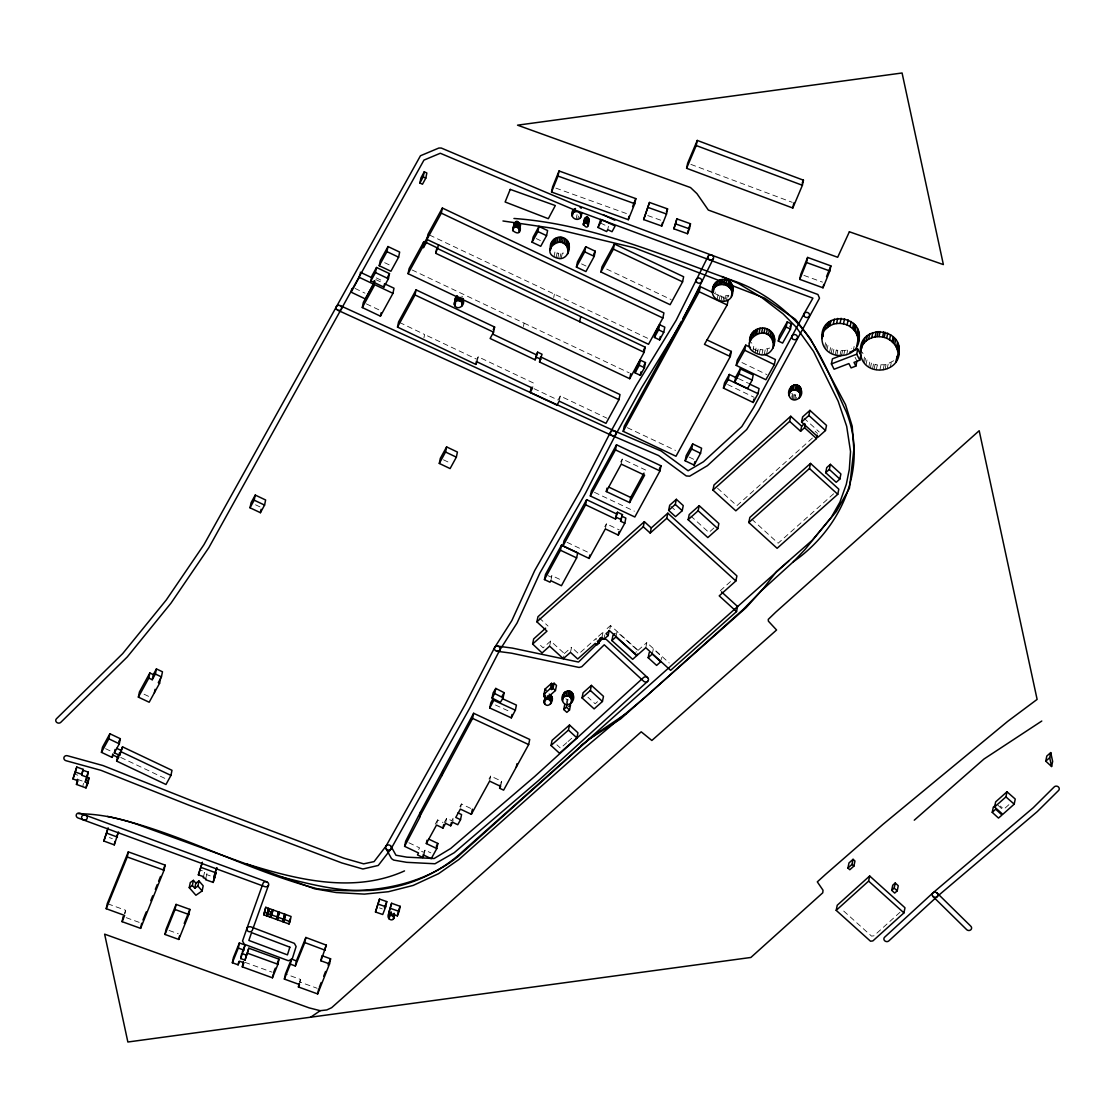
<?xml version="1.0" encoding="UTF-8"?>
<svg xmlns="http://www.w3.org/2000/svg" width="1115" height="1115" viewBox="0 0 1115 1115"><rect width="100%" height="100%" fill="white"/><g stroke="black" fill="none" stroke-linecap="round" stroke-linejoin="round"><path stroke-width="0.75" stroke-dasharray="5 3.75" d="M82.747 786.73L83.458 783.329M124.978 913.729L125.674 910.314L107.263 903.61M203.251 877.714L204.7 871.609L200.728 870.216M205.495 879.651L206.944 873.561L204.296 872.599M423.909 337.915L424.62 334.514L398.557 321.97M299.837 982.859L300.534 979.444L285.426 973.98M477.164 361.929L478.21 356.814L533.555 383.072L532.51 388.187M523.409 326.556L524.106 323.141L409.121 268.562M423.979 855.219L425.038 850.118L430.822 852.877M436.885 823.344L437.582 819.929L442.711 822.368M553.946 256.938L554.991 251.837L553.667 250.75M556.037 258.025L557.082 252.91L554.991 251.837M557.723 258.485L558.768 253.384L563.591 253.091M559.772 258.666L560.817 253.551M561.179 258.527L562.225 253.426M445.568 823.372L446.613 818.257L451.756 820.71L453.68 817.17L452.634 822.285M553.695 297.552L554.392 294.151M576.065 219.502L577.11 214.401M577.751 219.474L578.448 216.073M460.718 807.371L461.415 803.971L470.823 808.459M559.2 401.149L560.246 396.034L607.034 418.236M489.61 781.127L490.656 776.026L501.68 781.28L500.635 786.382M607.703 229.662L608.414 226.261M550.838 580.734L551.883 575.619L560.97 579.912M549.611 646.156L550.657 641.041L564.357 653.543L563.298 658.658M570.49 652.386L571.535 647.285L578.796 653.878L596.316 638.268L595.257 643.369M566.462 702.868L567.159 699.467L565.556 698.715M566.95 704.722L567.995 699.621L569.18 699.621M605.347 528.914L606.393 523.799L619.313 529.96M621.25 464.133L622.295 459.018L645.655 470.056M601.947 637.334L602.992 632.233L604.999 634.045L603.954 639.16M609.835 628.93L610.532 625.515L638.045 650.338L637 655.453M615.954 636.916L616.999 631.801L637.794 650.561L635.759 652.386M645.78 647.717L646.825 642.602L669.181 662.965M717.029 299.907L718.088 294.806L715.328 292.102M718.952 300.883L719.997 295.782L718.088 294.806M720.875 301.44L721.921 296.339L728.764 295.28L727.719 300.395M722.868 301.621L723.914 296.506M652.261 654.073L653.306 648.958L661.766 656.651L661.056 660.066M724.527 301.482L725.572 296.381M726.255 301.05L727.301 295.935M752.778 351.225L753.824 346.11L751.329 342.514M755.05 352.995L756.095 347.88L753.824 346.11M757.127 354.012L758.172 348.911L756.095 347.88M759.148 354.64L760.207 349.525L758.172 348.911M761.88 354.946L762.925 349.831L769.629 348.061M764.179 354.765L765.238 349.664M766.59 354.138L767.636 349.037M791.748 397.302L792.444 393.902L791.706 393.302M792.249 399.491L793.295 394.375L792.444 393.902M793.35 399.881L794.396 394.766L793.295 394.375M794.605 400.062L795.664 394.947L796.821 394.905L795.776 400.006M824.612 347.559L825.671 342.458L824.138 339.601M825.699 349.009L826.745 343.894L825.671 342.458M826.94 350.333L827.985 345.232L826.745 343.894M829.546 352.493L830.605 347.378L827.985 345.232M831.149 353.455L832.194 348.34L830.605 347.378M832.849 354.277L833.895 349.162L832.194 348.34M835.219 355.128L836.278 350.012L833.895 349.162M836.752 355.49L837.797 350.375L844.696 350.584L849.142 349.371M839.888 355.866L840.947 350.765M841.463 355.88L842.508 350.779M843.637 355.699L844.696 350.584M846.647 354.988L847.707 349.887M853.114 351.295L854.16 346.18L851.303 348.298M863.526 361.971L864.571 356.856L862.299 352.228M864.473 363.225L865.519 358.11L864.571 356.856M865.979 364.828L867.024 359.727L865.519 358.11M868.738 367.016L869.798 361.901L867.024 359.727M870.411 367.992L871.456 362.891L869.798 361.901M872.488 368.94L873.533 363.825L871.456 362.891M874.035 369.469L875.094 364.368L873.533 363.825M876.279 370.013L877.324 364.898L886.035 364.675L893.756 360.689M879.846 370.375L880.906 365.26M883.094 370.166L884.139 365.051M884.989 369.776L886.035 364.675M887.122 369.121L888.167 364.02M890.216 367.629L891.275 362.528M206.944 873.561L206.54 874.536L211.153 876.209M124.42 913.436L125.674 910.314M300.534 979.444L299.475 981.869L317.106 988.252M551.883 575.619L551.089 577.096L546.88 575.117M620.637 462.07L622.295 459.018M478.21 356.814L476.858 359.295L424.62 334.514M560.246 396.034L558.044 400.062L534.21 388.759M425.038 850.118L423.798 852.348L418.515 849.825L419.588 847.874L407.198 841.964M604.762 526.754L606.393 523.799M459.882 806.758L461.415 803.971M500.663 783.134L501.68 781.28M435.226 824.208L437.582 819.929M488.997 779.037L490.656 776.026M443.993 822.982L446.613 818.257M550.657 641.041L543.13 647.843L538.406 643.383M900.028 912.251L873.923 935.806L871.568 936.126L842.327 909.812M812.431 438.042L736.876 505.708L715.259 486.14M598.448 636.289L602.992 632.233M713.893 527.994L708.903 532.454L690.436 515.701M720.262 590.741L731.788 580.455M597.542 701.669L595.159 703.788L587.912 697.196M1008.894 804.696L1003.821 809.225L1000.322 806.075M833.644 493.778L778.159 543.2L751.134 518.614M607.076 628.567L610.532 625.515M638.045 650.338L646.825 642.602M566.755 742.66L560.538 748.151L556.901 744.82M567.995 741.559L572.971 737.168M564.357 653.543L571.535 647.285M760.207 349.525L762.925 349.831M794.396 394.766L795.664 394.947M567.159 699.467L567.995 699.621M836.278 350.012L837.797 350.375M875.094 364.368L877.324 364.898M557.082 252.91L558.768 253.384M719.997 295.782L721.921 296.339M379.421 907.889L382.334 908.906M647.717 215.557L661.293 220.394M555.855 188.114L627.731 214.01M169.104 930.454L178.288 933.785M803.901 275.391L822.508 282.137M126.246 917.673L140.114 922.704M244.924 962.315L271.907 972.113M77.506 779.315L83.806 781.615M74.008 773.824L77.757 775.204M109.368 837.574L112.35 838.661M690.868 164.379L792.235 202.331M495.436 704.987L510.823 712.053M714.241 293.245L725.112 298.374M606.699 269.091L671.174 299.587M536.245 238.582L540.399 240.547M738.548 378.598L748.625 383.365M429.54 235.056L647.996 338.444M524.106 323.141L629.195 372.856M627.341 427.686L675.495 450.418M594.448 492.328L634.351 511.172M600.511 223.042L607.717 226.457M581.528 263.893L586.964 266.471M384.647 262.694L391.936 266.151M376.243 277.886L383.449 281.301M375.839 279.614L383.407 283.21M355.016 288.423L364.995 293.161M366.361 303.879L381.483 311.057M255.53 504.788L259.976 506.893M144.058 694.213L148.685 696.401M105.535 748.667L113.131 752.277M120.755 757.447L167.027 779.399M443.422 459.798L449.596 462.725M567.075 542.322L590.156 553.319M689.182 457.122L695.175 459.993M741.935 362.542L766.911 374.626M727.621 384.508L754.242 397.372M753.545 348.925L761.35 352.702M803.887 418.083L819.204 431.965M815.163 431.296L817.546 433.456M670.84 506.308L676.596 511.534M997.967 805.239L1003.04 809.936M539.214 617.891L548.023 626.031M461.777 296.214L462.739 297.175M855.066 357.302L856.32 359.741"/><path stroke-width="1.5" d="M581.668 213.049C581.918 224.505 566.936 218.596 573.319 209.564L573.542 211.711M789.113 395.658C785.824 386.557 799.065 379.839 801.295 389.985C804.194 398.278 791.817 404.452 789.113 395.658L790.842 387.156M790.159 390.543L790.173 388.787M562.518 700.903C559.354 693.628 570.169 686.547 573.124 694.561C576.385 702.018 565.486 709.307 562.518 700.903L563.856 693.405M563.563 695.802L563.563 694.283M544.12 702.715L545.165 696.513L544.12 702.715C547.089 709.377 554.197 702.088 552.023 696.819L549.207 694.157M388.633 918.216L389.637 912.042C384.104 918.802 394.835 924.237 394.417 914.885M462.293 305.12C463.478 299.642 453.526 298.945 454.349 304.632C456.634 311.238 465.401 306.081 463.338 300.005L462.028 301.942M550.949 703.133L552.023 696.819M393.707 918.3C394.306 915.331 389.33 914.188 388.591 917.157M588.107 225.244L586.309 222.61L583.34 224.045C591.772 237.119 589.138 202.163 583.34 224.045M512.677 230.54C516.872 204.881 527.548 242.303 512.677 230.54L514.238 223.251M513.736 225.439L513.778 224.199M456.328 300.925L457.373 295.81L455.464 297.998L454.349 304.632M584.385 218.93L584.678 220.714M773.489 346.096C770.911 315.057 728.555 348.005 761.88 354.946C773.308 355.657 778.758 338.988 771.148 331.587C763.343 323.615 748.639 329.984 749.642 341.427M897.714 357.246C908.739 327.587 856.808 321.218 860.571 353.539C862.899 377.999 902.272 374.236 899.052 348.911M800.138 396.229C801.518 389.776 790.479 387.407 789.113 393.902M712.847 292.59C709.656 277.245 734.186 274.29 732.834 289.97C733.628 309.496 703.872 301.231 714.617 284.269M714.06 285.984L713.335 292.367M731.788 295.071C734.158 284.046 715.328 280.074 713.001 291.085M857.672 343.518C868.975 315.712 819.553 307.893 821.922 338.542C822.661 362.863 861.965 360.591 859.08 335.336M568.051 252.575C567.131 228.24 533.737 253.579 559.772 258.666C568.678 258.722 572.302 245.481 566.559 239.753C560.218 233.579 549.138 239.349 550.336 248.241M749.419 343.308L750.688 336.312M821.922 338.542L823.316 330.625M860.557 352.061L863.121 341.037M862.02 344.061L861.616 348.438M551.395 243.126L550.573 249.788M76.461 784.43L77.966 780.779L72.963 778.939L76.782 767.036L83.095 769.35L81.716 775.26L87.249 777.28L85.27 782.117L87.974 783.12L86.008 787.915L76.461 784.43L77.506 779.315M72.963 778.939L76.782 767.036M82.064 773.559L83.095 769.35M85.27 782.117L85.966 778.716M87.249 777.28L88.294 772.165L82.761 770.144M86.008 787.915L87.068 782.814M87.974 783.12L89.019 778.005L86.315 777.016L88.294 772.165M116.629 761.085L118.497 757.656L113.284 755.19L112.085 757.392L101.437 752.332L102.482 747.231L109.883 733.74L120.35 738.715L119.305 743.816L114.371 752.834L119.64 755.329L122.539 746.855L171.989 770.312L170.943 775.413L165.982 784.5L116.629 761.085L117.674 755.984M101.437 752.332L108.824 738.841L109.883 733.74M112.085 757.392L112.782 753.977M114.371 752.834L115.068 749.433M118.497 757.656L119.542 752.541M119.64 755.329L122.539 746.855M103.848 841.031L108.085 828.166L103.848 841.031L114.274 844.877L118.511 831.999L116.601 836.654M160.644 678.115L159.598 683.23L149.173 702.241L138.371 697.126L139.417 692.011L149.842 672.986L153.299 674.617L152.239 679.732L148.797 678.101L149.842 672.986M114.274 844.877L114.97 841.463M122.106 921.673L124.629 915.429L106.218 908.711L107.263 903.61L128.309 851.874L165.104 865.101L164.058 870.216L140.615 928.363L122.106 921.673L123.152 916.558M152.239 679.732L155.375 674.018L156.421 668.916L162.469 671.788L161.424 676.903L158.302 682.603L159.598 683.23M154.386 692.722L155.083 689.321M106.218 908.711L127.263 856.989L128.309 851.874M140.615 928.363L141.661 923.262M250.025 507.785L251.084 502.67L255.251 495.074L265.621 499.994L264.576 505.095L260.408 512.705L250.025 507.785L254.192 500.175L255.251 495.074M164.992 934.454L166.037 929.352L176.086 904.404L189.885 909.394L188.839 914.495L178.776 939.443L164.992 934.454L175.041 909.505L176.086 904.404M260.408 512.705L261.105 509.304M195.836 883.122L198.958 880.975L203.195 885.826L202.136 890.941L195.919 895.261L189.243 887.652L190.289 882.536L193.397 880.362L195.836 883.122L194.79 888.237L192.351 885.463L193.397 880.362M178.776 939.443L179.473 936.029M198.358 874.857L202.345 862.411L198.358 874.857L203.655 876.724L203.251 877.714L205.885 878.662L205.495 879.651L213.188 882.425L216.087 872.711L215 872.32L213.955 877.421L215.028 877.826M194.79 888.237L197.912 886.077L198.958 880.975M213.188 882.425L214.233 877.324M213.955 877.421L216.868 867.651L215.627 870.759M374.194 280.701L373.497 284.102L365.372 298.945L351.113 292.172L351.81 288.771M351.113 292.172L359.239 277.328L359.936 273.928M384.926 283.921L393.999 288.228L392.954 293.343L380.438 316.172L362.291 307.545L363.337 302.43L375.016 281.133M370.877 280.952L371.922 275.837L376.522 267.475L389.483 273.621L388.424 278.736L383.839 287.099L370.877 280.952L375.476 272.576L376.522 267.475M242.29 966.858L243.934 962.803L239.586 961.228L238.122 964.837L232.352 962.747L233.397 957.632L239.363 942.942L245.133 945.046L240.673 958.552L245.007 960.127L248.812 948.21L278.973 959.165L277.928 964.28L272.45 977.799L242.29 966.858L243.335 961.743M232.352 962.747L238.303 948.057L239.363 942.942M379.225 265.718L380.271 260.617L387.992 246.54L399.658 252.088L398.613 257.189L390.891 271.266L379.225 265.718L386.947 251.642L387.992 246.54M238.122 964.837L238.833 961.423M240.673 958.552L241.732 953.45M245.007 960.127L248.812 948.21M383.839 287.099L384.55 283.698M380.438 316.172L381.135 312.757M263.753 914.802L265.774 907.303L268.492 908.293L267.433 913.394L266.471 915.791L263.753 914.802L265.774 907.303M266.471 915.791L268.492 908.293M267.363 916.112L269.384 908.613L272.102 909.603L271.056 914.704L270.081 917.115L267.363 916.112L269.384 908.613M419.881 182.999L420.94 177.898L424.257 171.78L426.85 173.006L425.805 178.121L422.474 184.226L419.881 182.999L423.212 176.895L424.257 171.78M270.081 917.115L271.126 912L268.408 911.011M270.987 917.436L273.008 909.924L278.429 911.889L277.37 917.004L276.409 919.401L270.987 917.436L273.008 909.924M408.076 273.677L409.121 268.562L423.602 242.15L424.494 242.443L427.435 237.523L426.39 242.624L423.449 247.558L422.557 247.251L408.076 273.677L629.724 378.71L644.136 352.298L645.181 347.183L436.787 248.199L435.728 253.3L644.136 352.298M530.183 392.452L532.51 388.187L477.164 361.929L475.798 364.396L397.511 327.085L398.557 321.97L416.076 289.858L494.614 327.043L493.569 332.159L490.112 338.472L535.13 359.838L537.597 352.159L542.029 354.249L539.535 361.985L618.95 399.658L605.989 423.352L559.2 401.149L556.998 405.163L530.183 392.452L531.228 387.351M276.409 919.401L278.429 911.889M277.314 919.736L279.335 912.223L284.743 914.188L283.698 919.29L282.722 921.701L277.314 919.736L279.335 912.223M282.722 921.701L283.419 918.3M283.628 922.021L285.649 914.509L291.071 916.488L290.025 921.603L289.05 923.987L283.628 922.021L285.649 914.509M272.45 977.799L273.147 974.385M422.557 247.251L423.602 242.15M423.449 247.558L424.494 242.443M397.511 327.085L415.017 294.959L416.076 289.858M426.933 239.418L427.979 234.317L442.362 208.031L663.913 312.911L662.868 318.012L648.512 344.298L426.933 239.418L441.317 213.146L442.362 208.031M289.05 923.987L290.095 918.885M323.406 956.21L330.584 958.802L329.538 963.918L317.663 993.939L298.416 986.97L299.489 984.559L284.367 979.082L285.426 973.98L291.447 959.053L296.395 960.893L295.35 965.994L290.402 964.154L291.447 959.053M435.728 253.3L438.599 244.784M295.35 965.994L304.799 942.579L305.844 937.464L326.374 945.172L320.911 960.796L329.538 963.918M298.416 986.97L299.127 983.569M454.404 303.113L455.464 297.998M454.99 301.97L456.035 296.869M455.533 301.426L456.593 296.311M454.892 305.956L455.589 302.555M320.911 960.796L321.956 955.694M457.93 300.52L458.627 297.12M459.338 300.702L460.035 297.287M317.663 993.939L318.709 988.824M460.732 301.329L461.429 297.928M461.694 302.276L462.39 298.876M461.638 306.416L463.366 298.597M439.296 463.436L440.341 458.321L446.613 446.92L457.415 452.049L456.356 457.164L450.098 468.579L439.296 463.436L445.554 452.021L446.613 446.92M475.798 364.396L476.509 360.995M512.733 229.314L514.113 227.544L515.158 222.429M514.113 227.544L515.074 227.153L516.134 222.038M375.476 912L379.518 899.08L386.766 901.603L385.72 906.718L382.724 914.509L375.476 912L379.518 899.08M515.074 227.153L515.911 227.056L516.956 221.941M519.479 230.763L518.963 228.603L516.747 227.153L517.792 222.052M517.959 227.641L519.005 222.54M518.963 228.603L520.008 223.488M518.977 231.934L520.482 224.561M388.8 912.823L391.602 903.275L400.146 906.314L399.1 911.429L397.344 915.875L388.8 912.823L391.602 903.275M389.065 919.039L390.403 912.307M428.871 839.177L437.847 843.456L436.801 848.557L431.226 858.675L423.979 855.219L422.752 857.449L417.47 854.94L418.543 852.975L404.606 846.341L405.651 841.226L420.564 811.845L473.638 713.279L529.709 739.454L528.663 744.569L503.618 790.145L499.618 788.249L500.314 784.835M390.71 915.373L391.407 911.972M393.414 916.655L394.125 913.255M532.078 242.206L533.137 237.105L538.963 226.443L547.604 230.54L546.559 235.655L540.733 246.304L532.078 242.206L537.904 231.558L538.963 226.443M393.358 919.067L394.431 914.063M397.344 915.875L398.041 912.46M404.606 846.341L419.784 817.407L420.564 811.845M420.146 815.692L420.843 812.291M551.549 192.045L552.594 186.93L559.047 170.971L635.829 198.623L634.769 203.724L628.316 219.697L551.549 192.045L558.002 176.072L559.047 170.971M422.752 857.449L423.449 854.048M436.801 848.557L426.334 843.567L427.031 840.166M419.519 816.961L441.875 775.65L442.92 770.535M550.113 249.774L551.939 241.676M551.674 245.565L552.719 240.464M552.789 244.408L553.834 239.293M553.876 243.614L554.922 238.512M555.242 242.945L556.287 237.843M557.026 242.443L558.071 237.342M559.061 242.29L560.106 237.188M535.13 359.838L537.597 352.159M560.636 242.471L561.681 237.356M562.322 242.917L563.368 237.816M426.334 843.567L436.536 825.044L442.948 828.097L443.645 824.682M539.535 361.985L540.58 356.884L619.996 394.557L618.95 399.658M564.023 243.753L565.068 238.638M565.514 244.868L566.559 239.753M572.274 216.087L573.626 209.829M566.629 246.108L567.688 241.007M572.274 214.679L574.671 208.867M567.549 247.642L568.594 242.526M573.974 212.268L575.479 208.477M568.093 249.314L569.152 244.199M567.451 254.178L569.305 245.76M441.875 775.65L472.593 718.395L473.638 713.279M442.948 828.097L445.568 823.372L450.697 825.811L451.408 822.41M580.413 217.801L581.459 212.686M450.697 825.811L452.634 822.285L457.763 824.724L460.523 819.692L461.568 814.577L458.014 812.877M583.284 225.007L584.748 218.261M584.344 222.833L585.389 217.718M585.291 222.54L586.337 217.425M576.399 267.07L577.458 261.969L585.765 246.736L595.271 251.237L594.225 256.339L585.919 271.572L576.399 267.07L584.72 251.851L585.765 246.736M586.309 222.61L587.354 217.509M587.201 223.042L588.246 217.927M587.814 223.697L588.873 218.596M587.786 225.997L589.18 219.348M502.558 698.729L516.412 705.098L515.367 710.199L511.311 717.865L489.764 707.969L490.809 702.854L493.234 698.255M492.05 698.032L493.109 692.931L495.785 688.415L504.147 692.694L503.088 697.809L500.412 702.311L492.05 698.032L494.739 693.53L495.785 688.415M460.523 819.692L455.77 817.42L460.37 809.086L471.338 814.312L472.384 809.211M598.016 227.474L602.17 219.864L615.146 225.997L612.024 231.711L607.703 229.662L606.672 231.572L598.016 227.474L600.734 219.321M579.661 321.803L580.706 316.688M600.929 271.976L601.975 266.861L614.449 244.018L683.634 276.743L682.589 281.858L670.129 304.702L600.929 271.976L613.403 249.119L614.449 244.018M511.311 717.865L512.008 714.464M544.441 579.563L545.486 574.462L561.5 545.137L577.682 552.803L576.636 557.904L561.43 585.737L550.838 580.734L550.029 582.211L544.441 579.563L560.455 550.239L561.5 545.137M600.218 637.878L599.159 642.979L597.124 644.902L595.257 643.369L577.737 658.979L570.49 652.386L563.298 658.658L549.611 646.156L542.085 652.958L532.636 644.038L546.977 631.146L536.9 621.836L537.96 616.72L644.345 521.681L651.244 527.952L650.198 533.068L643.299 526.796L644.345 521.681M532.636 644.038L533.681 638.923L545.625 628.177M628.316 219.697L629.013 216.296M516.287 767.148L516.984 763.733M616.567 513.931L617.487 512.245L622.477 514.628L621.654 516.12L625.85 518.113L624.804 523.214L618.268 535.075L605.347 528.914L589.11 558.434L562.95 545.974L563.995 540.859L586.643 499.673L616.567 513.931L615.522 519.033L585.598 504.788L586.643 499.673M552.733 684.415L554.071 683.23L556.496 685.418L555.437 690.519L546.28 698.701L543.855 696.499L545.193 695.314L543.981 694.227L545.026 689.112L551.535 683.314L552.733 684.415L551.688 689.516L550.476 688.429L551.535 683.314M543.855 696.499L544.552 693.098M544.12 701.614L545.374 697.07M643.648 219.585L649.474 202.456L667.564 208.895L666.519 214.01L661.753 226.038L643.648 219.585L649.474 202.456M544.594 703.858L545.165 697.6M544.678 700.471L546.712 699.244L547.409 695.844M546.712 699.244L548.162 699.272L548.859 695.858M590.337 495.98L591.382 490.879L616.511 444.787L661.014 465.819L659.968 470.92L634.839 516.998L590.337 495.98L615.452 449.889L616.511 444.787M550.977 701.934L549.291 699.69L550.336 694.589M550.364 700.61L551.423 695.495M551.688 689.516L553.026 688.331L554.071 683.23M550.42 704.22L551.117 700.819M589.11 558.434L589.807 555.019M551.019 745.489L552.064 740.374L569.486 725.015L577.946 732.778L576.901 737.893L559.493 753.252L551.019 745.489L568.441 730.116L569.486 725.015M562.518 699.398L564.246 692.763M563.187 697.879L564.873 692.067M606.295 491.548L621.25 464.133L644.609 475.171L629.654 502.586L606.295 491.548L606.992 488.133M563.814 697.182L565.584 691.551M629.724 378.71L630.769 373.595M661.753 226.038L662.449 222.638M564.538 696.666L566.225 696.039L567.284 690.938M568.775 706.464L570.559 704.889L569.514 710.004L566.838 712.36L563.744 709.516L564.789 704.415M566.225 696.039L567.925 696.053L568.971 690.938M563.744 709.516L566.42 707.161L567.117 703.76M635.09 372.856L636.135 367.755L640.289 360.145L645.474 362.584L644.428 367.699L640.275 375.323L635.09 372.856L639.243 365.246L640.289 360.145M572.093 701.349L571.298 698.032L568.831 696.262L569.876 691.161M707.035 339.95L731.356 351.434L730.311 356.535L675.997 456.258L623.187 431.324L624.247 426.223L681.265 321.538M569.751 696.68L570.81 691.579M570.573 697.237L571.619 692.136M571.298 698.032L572.357 692.931M570.796 703.579L572.803 693.669M571.424 702.882L573.124 694.561M640.275 375.323L640.972 371.908M673.906 228.826L676.889 218.874L690.478 223.767L689.432 228.868L687.481 233.718L673.906 228.826L676.889 218.874M686.603 168.295L687.648 163.18L697.265 140.434L803.441 180.184L802.396 185.285L792.793 208.031L686.603 168.295L696.22 145.549L697.265 140.434M615.522 519.033L617.487 512.245M654.421 337.441L655.467 332.34L659.62 324.716L664.805 327.183L663.76 332.284L659.606 339.908L654.421 337.441L658.575 329.831L659.62 324.716M582.03 697.906L583.075 692.791L591.41 685.377L603.494 696.359L602.435 701.474L594.114 708.889L582.03 697.906L590.365 690.478L591.41 685.377M624.804 523.214L620.609 521.235L621.306 517.82M618.268 535.075L618.964 531.66M620.609 521.235L622.477 514.628M659.606 339.908L660.303 336.507M629.654 502.586L630.7 497.471L643.996 473.108M687.481 233.718L688.178 230.317M599.159 642.979L597.403 641.404L601.947 637.334L603.954 639.16L608.149 635.592L609.194 630.477M611.884 640.567L615.954 636.916L636.749 655.676L632.679 659.327L611.884 640.567L612.929 635.452L614.964 633.627M623.187 431.324L699.216 291.754L700.262 286.639L712.694 292.506M650.198 533.068L666.77 518.266L667.815 513.165L736.904 575.884L735.858 580.985L719.217 595.856L736.527 611.591L670.617 670.338L645.78 647.717L637 655.453L609.487 630.63L606.03 633.682L608.149 635.592M668.638 510.377L669.697 505.262L676.345 499.311L683.258 505.597L682.213 510.698L675.551 516.649L668.638 510.377L675.3 504.426L676.345 499.311M714.325 288.088L715.37 282.987M715.328 286.931L716.388 281.816M716.694 285.872L717.739 280.771M718.562 284.98L719.621 279.865M720.137 284.548L721.182 279.433M685.14 460.788L686.185 455.687L692.694 443.923L701.586 448.202L700.541 453.303L694.129 465.094L685.14 460.788L691.648 449.024L692.694 443.923M721.795 284.395L722.841 279.28M723.774 284.548L724.834 279.433M648.177 657.697L652.261 654.073L660.707 661.766L656.624 665.404L648.177 657.697L649.223 652.596M725.712 285.064L726.757 279.949M727.649 286.025L728.694 280.924M729.085 287.113L730.13 282.011M694.129 465.094L694.826 461.694M730.269 288.437L731.315 283.322M730.311 356.535L704.471 344.34L727.175 304.939L728.22 299.837M731.161 289.9L732.207 284.785M731.761 291.628L732.82 286.513M731.315 296.506L733.015 288.325M688.15 519.688L689.209 514.586L699.189 505.666L718.882 523.534L717.837 528.649L707.844 537.569L688.15 519.688L698.143 510.768L699.189 505.666M749.67 384.104L759.078 388.564L758.033 393.665L753.183 402.487L723.44 388.104L724.499 383.003L729.294 374.445L737.126 378.166M723.44 388.104L728.234 379.56L729.294 374.445M764.472 354.222L775.385 359.518L774.34 364.633L765.866 379.741L736.207 365.386L737.252 360.284L745.754 345.134L750.423 347.406M734.604 382.334L735.663 377.232L740.235 368.856L753.21 375.002L752.165 380.104L747.58 388.48L734.604 382.334L739.189 373.957L740.235 368.856M817.197 435.157L816.501 438.571L735.83 510.823L712.945 490.098L713.99 484.997L790.73 416.257L801.657 426.167L800.598 431.268L789.671 421.372L790.73 416.257M736.207 365.386L744.695 350.249L745.754 345.134M750.395 339.281L751.44 334.179M751.51 337.483L752.555 332.382M753.141 335.824L754.2 330.723M754.966 334.598L756.012 329.483M756.639 333.859L757.684 328.758M759.05 333.26L760.096 328.158M761.573 333.134L762.618 328.019M763.873 333.455L764.932 328.34M766.284 334.207L767.329 329.092M792.793 208.031L793.838 202.93M753.183 402.487L753.893 399.072M768.319 335.294L769.378 330.179M770.103 336.702L771.148 331.587M771.455 338.221L772.514 333.12M772.597 340.089L773.643 334.988M773.364 342.305L774.409 337.204M772.946 348.103L774.66 338.89M778.298 341.037L779.343 335.922L787.204 321.901L791.511 323.991L790.465 329.106L782.605 343.099L778.298 341.037L786.159 327.016L787.204 321.901M748.806 522.545L749.851 517.444L810.507 463.408L838.815 489.178L837.769 494.293L777.113 548.301L748.806 522.545L809.462 468.523L810.507 463.408M799.748 279.363L800.807 274.262L807.622 257.44L830.87 265.886L829.825 270.987L823.009 287.809L799.748 279.363L806.563 262.541L807.622 257.44M736.527 611.591L737.573 606.49L721.503 591.87M790.41 391.504L791.469 386.389M791.288 390.835L792.333 385.72M792.458 390.264L793.518 385.149M793.211 390.055L794.256 384.954M795.148 389.999L796.194 384.898M796.11 390.194L797.155 385.093M797.448 390.752L798.507 385.651M798.256 391.295L799.302 386.18M799.19 392.257L800.236 387.156M799.734 393.107L800.779 387.992M799.274 398.055L801.169 389.093M800.18 395.449L801.295 389.985M823.009 287.809L823.706 284.409M801.56 422.041L802.605 416.926L809.922 410.376L826.522 425.414L825.476 430.515L818.159 437.08L801.56 422.041L808.877 415.491L809.922 410.376M822.271 335.74L824.431 327.434M800.598 431.268L804.542 427.728L805.239 424.327M823.386 332.535L826.104 324.772M825.058 329.887L827.037 327.768L828.097 322.667M827.037 327.768L828.194 326.834L829.239 321.733M828.194 326.834L829.936 325.719L830.996 320.604M829.936 325.719L833.281 324.256L834.327 319.155M833.281 324.256L836.598 323.531L837.658 318.416M856.947 360.967L855.888 366.068L851.107 367.908L848.877 363.574L834.104 369.246L831.386 363.922L832.431 358.821L841.923 355.169M836.598 323.531L840.055 323.378L841.1 318.277M858.02 340.451C858.076 332.284 851.233 325.427 843.498 323.838L844.543 318.723M847.093 324.981L848.139 319.866M850.132 326.611L851.177 321.51M852.557 328.493L853.616 323.392M853.853 329.803L854.898 324.688M825.685 472.704L826.731 467.603L830.382 464.342L840.905 473.959L839.846 479.06L836.194 482.307L825.685 472.704L829.337 469.457L830.382 464.342M854.968 331.211L856.013 326.096M856.487 333.733L857.533 328.632M857.156 335.364L858.202 330.249M857.644 337.037L858.689 331.922M857.923 338.723L858.968 333.608M856.668 346.444L857.714 341.343M855.888 366.068L854.006 362.403L859.79 360.173L856.71 354.18L857.756 349.079L849.839 352.117M860.571 353.539L861.268 350.138M859.79 360.173L860.836 355.072L857.756 349.079M862.076 346.138L863.804 343.378L864.85 338.263M863.804 343.378L866.327 340.772L867.372 335.671M866.327 340.772L868.613 339.197L869.658 334.096M868.613 339.197L871.735 337.747L872.794 332.646M871.735 337.747L875.15 336.869L876.195 331.754M875.15 336.869L877.073 336.66L878.132 331.545M877.073 336.66L879.038 336.619L880.083 331.517M879.038 336.619L882.62 337.023L883.665 331.922M898.007 354.026C897.896 346.138 891.61 339.434 884.209 337.427L885.268 332.312M886.676 338.291L887.721 333.176M889.547 339.796L890.606 334.681M892.112 341.72L893.171 336.619M893.254 342.835L894.3 337.72M894.676 344.493L895.721 339.392M896.418 347.392L897.477 342.277M897.129 349.065L898.174 343.964M897.617 350.793L898.676 345.692M895.791 362.138L896.488 358.737M896.739 360.312L897.784 355.211L896.836 357.037M836.194 910.356L837.24 905.241L869.658 875.986L904.99 907.777L903.944 912.878L872.878 940.907L870.522 941.227L836.194 910.356L868.613 881.101L869.658 875.986M847.93 868.041L848.975 862.94L853.059 859.317L854.968 860.975L853.909 866.09L849.797 869.742L847.93 868.041L851.999 864.418L853.059 859.317M891.693 890.341L892.739 885.226L895.234 882.996L898.258 885.742L897.213 890.843L894.704 893.073L891.693 890.341L894.188 888.111L895.234 882.996M992.225 812.361L995.653 809.183L1001.995 815.037L998.496 818.076L992.225 812.361L993.27 807.26L995.556 805.128M994.608 806.981L995.653 801.88L1006.97 791.789L1015.249 799.051L1014.204 804.152L1002.775 814.34L994.608 806.981L1005.925 796.89L1006.97 791.789M1045.745 761.155L1046.804 756.054L1050.734 752.583L1052.644 761.42L1051.598 766.521L1045.745 761.155L1049.689 757.698L1050.734 752.583M773.991 342.988L774.535 340.995M732.374 291.391L732.834 289.97M801.183 391.114L800.319 392.94M268.534 885.143L252.436 930.077A2.885 2.578 11.6 0 1 248.812 931.61A2.885 2.578 11.6 0 1 246.945 928.279L263.042 883.345A2.885 2.578 11.6 0 1 266.694 881.826A2.885 2.578 11.6 0 1 268.506 885.212A2.885 2.578 11.6 0 1 264.799 886.634L78.12 817.992A2.885 2.578 11.6 0 1 76.377 814.605A2.885 2.578 11.6 0 1 80.057 813.197L266.778 881.854M569.096 247.46L567.73 250.276M384.382 907.847L386.766 901.603M398.389 910.76L400.146 906.314M319.336 987.249L321.204 982.51M323.712 976.183L325.58 971.444M328.089 965.13L330.584 958.802M666.38 211.906L667.564 208.895M214.847 875.777L216.087 872.711M688.526 228.617L690.478 223.767M142.957 920.028L146.218 911.945M150.776 900.641L152.727 895.791M155.333 889.338L157.299 884.488M158.595 881.254L160.546 876.418M163.152 869.951L165.104 865.101M184.226 923.415L189.885 909.394M283.767 916.586L284.743 914.188M273.496 972.684L275.321 968.182M277.147 963.681L278.973 959.165M284.367 979.082L290.402 964.154M296.395 960.893L305.844 937.464M632.595 206.61L635.829 198.623M242.29 952.043L245.133 945.046M826.536 276.59L830.87 265.886M87.723 781.211L89.019 778.005M325.12 948.182L326.374 945.172M802.173 183.208L803.441 180.184M589.152 220.143L588.121 221.523M520.538 225.662L519.033 227.711M572.469 697.767L573.138 696.234M551.479 699.105L551.995 698.032M708.123 256.283L676.15 320.298L636.289 385.428L610.616 431.993L580.204 490.962L534.726 570.518L511.813 620.651L494.767 647.313M713.363 258.638L681.279 322.862L641.446 387.936L615.801 434.46A2.885 2.578 11.6 0 1 610.853 434.627A2.885 2.578 11.6 0 1 612.957 430.627A2.885 2.578 11.6 0 1 615.828 434.418M615.828 434.404L585.417 493.36L539.925 572.957L517.081 622.964L499.785 650.059A2.885 2.578 11.6 0 1 494.809 649.906A2.885 2.578 11.6 0 1 497.248 646.087A2.885 2.578 11.6 0 1 499.785 650.059M494.656 647.508L464.718 705.391L385.943 846.257M499.896 649.864L469.931 707.788L391.1 848.752M489.764 707.969L493.806 700.304L515.367 710.199M804.068 313.705L753.615 407.644L741.823 426.557L703.467 461.749L688.108 470.767L661.125 450.976L614.351 430.892M593.612 254.276L595.271 251.237M643.578 350.124L645.181 347.183M682.91 318.5L700.262 286.639M659.397 468.788L661.014 465.819M729.712 354.445L731.356 351.434M138.371 697.126L148.797 678.101M118.706 741.712L120.35 738.715M387.184 277.802L389.483 273.621M493.234 329.58L494.614 327.043M643.815 365.636L645.474 362.584M153.299 674.617L156.421 668.916M362.291 307.545L374.793 284.729L392.954 293.343M562.95 545.974L585.598 504.788M499.618 788.249L500.635 786.382L489.61 781.127L471.338 814.312M436.258 846.341L437.847 843.456M789.936 326.793L791.511 323.991M804.082 313.663L812.905 298.165L572.148 209.007L440.286 153.257L423.951 160.114L208.853 547.618L170.999 603.131L127.277 656.93L60.781 722.339A2.885 2.578 11.6 0 1 56.726 722.409A2.885 2.578 11.6 0 1 56.461 718.743L122.664 653.627L166.233 600.023L203.85 544.845L420.466 155.752L438.864 148.03L441.289 148.044L574.197 204.254L817.922 294.499L819.497 298.165L758.785 410.125L746.688 429.526L707.454 465.652L689.669 476.175L686.255 475.952L658.505 455.505L612.065 435.561L337.636 310.165M502.126 696.081L504.147 692.694M386.138 845.964L374.082 861.602L363.643 863.846L343.713 858.118L191.306 800.542L102.956 765.545L67.471 755.747A2.885 2.578 11.6 0 0 63.959 757.461A2.885 2.578 11.6 0 0 66.008 760.709L100.991 770.34L189.271 805.309L341.817 862.94L362.891 869.003L378.278 865.449L390.919 849.045M78.691 813.727C98.413 813.894 118.065 817.852 136.713 824.18L314.653 888.808L336.228 892.544L364.396 894.105L388.396 891.721L413.191 885.422L438.543 873.686L458.934 859.456L580.413 751.566L645.766 696.68L743.245 609.389L761.266 590.894L793.35 561.765L804.918 549.625L831.344 517.193L839.888 502.196L846.285 484.384L849.323 469.387L850.536 451.547L846.675 426.306L838.159 401.177L813.574 351.434L795.999 326.946L783.204 313.998L761.559 297.398L738.06 283.28L721.837 276.534M937.116 896.599L888.766 940.962A2.885 2.578 11.6 0 1 884.697 940.753A2.885 2.578 11.6 0 1 884.752 937.088L932.921 892.892L1033.159 807.804L1054.205 786.925A2.885 2.578 11.6 0 1 1058.274 786.842A2.885 2.578 11.6 0 1 1058.553 790.507L1037.284 811.595L937.046 896.669M801.657 426.167L804.612 423.505M497.569 646.115L512.384 648.094L578.532 662.059L601.947 639.23L606.114 639.271L647.634 677.655A2.885 2.578 11.6 0 1 647.69 681.307L538.796 780.305L454.195 852.738L434.975 863.763L406.627 862.327L393.623 860.069L391.49 858.592L385.957 848.571M793.35 561.765C840.933 528.649 868.85 467.854 846.215 411.714C832.306 382.124 820.974 350.04 799.288 325.022C782.409 306.541 761.657 291.6 738.283 282.513C665.07 256.492 592.469 224.073 513.945 218.47M712.945 490.098L789.671 421.372M788.807 560.97L462.6 851.498C441.861 870.731 415.449 883.707 387.532 888.307C351.504 895.22 315.392 885.519 280.632 876.794M536.9 621.836L643.299 526.796M651.244 527.952L667.815 513.165M543.981 694.227L550.476 688.429M914.258 820.194L983.96 759.036L1041.786 721.029M581.25 745.447L598.337 732.36L626.142 713.572M189.243 887.652L192.351 885.463M571.061 699.021L571.842 698.478M310.695 1017.201L320.2 1010.692L326.82 1009.939L331.643 1007.695L641.209 731.816L651.857 740.471L776.57 630.003L768.388 621.167L768.249 619.396L775.803 612.107L979.193 430.711L1037.117 699.398L1007.821 721.266L882.815 824.487L825.699 874.258L817.309 881.867L823.023 890.23L822.759 892.794L750.869 957.464L127.863 1042.009L104.629 934.147L309.148 1007.876L320.2 1010.692M831.386 363.922L856.71 354.18M404.522 870.913C353.957 893.77 297.231 879.777 246.903 864M574.783 211.892C577.668 210.721 581.598 213.16 580.971 216.449M515.911 227.056L516.747 227.153M840.055 323.378L843.498 323.838M496.983 651.258L511.423 653.167L579.075 667.453L581.765 666.728L604.246 644.804L643.606 681.181A2.885 2.578 11.6 0 0 647.69 681.307M502.963 220.979L552.859 228.282L634.24 247.767L764.639 298.123L795.497 319.392L810.48 338.89L845.532 404.634L852.208 426.237L853.867 449.512L849.421 488.3L836.264 511.618L812.138 540.357L776.444 571.633L763.65 588.135L746.047 607.731L620.553 718.98L589.194 739.106L457.875 856.696C419.059 887.819 365.734 894.578 317.552 888.794C245.746 870.341 180.337 831.888 107.5 816.403M567.925 696.053L568.831 696.262M882.62 337.023L884.209 337.427M378.459 904.195L385.72 906.718M648.414 207.571L666.519 214.01M390.543 908.39L399.1 911.429M675.843 223.99L689.432 228.868M127.263 856.989L164.058 870.216M558.002 176.072L634.769 203.724M201.299 867.526L215.808 872.766M175.041 909.505L188.839 914.495M806.563 262.541L829.825 270.987M271.962 915.039L277.37 917.004M278.276 917.324L283.698 919.29M268.339 913.715L271.056 914.704M247.767 953.325L277.928 964.28M75.722 772.151L82.05 774.451M264.729 912.418L267.433 913.394M284.604 919.624L290.025 921.603M238.303 948.057L244.087 950.161M243.168 953.966L246.053 955.025M107.04 833.267L117.465 837.114M696.22 145.549L802.396 185.285M304.799 942.579L325.329 950.287M548.162 699.272L549.291 699.69M340.047 305.552L614.421 430.92M472.593 718.395L528.663 744.569M639.243 365.246L644.428 367.699M603.229 214.749L614.755 220.199M613.403 249.119L682.589 281.858M699.216 291.754L727.175 304.939M584.72 251.851L594.225 256.339M441.317 213.146L662.868 318.012M658.575 329.831L663.76 332.284M739.189 373.957L752.165 380.104M728.234 379.56L758.033 393.665M415.017 294.959L493.569 332.159M615.452 449.889L659.968 470.92M608.902 487.171L630.7 497.471M560.455 550.239L576.636 557.904M537.904 231.558L546.559 235.655M423.212 176.895L425.805 178.121M386.947 251.642L398.613 257.189M375.476 272.576L388.424 278.736M492.719 334.11L536.19 354.737M360.284 272.227L371.699 277.635M536.552 357.26L540.984 359.364M359.239 277.328L373.497 284.102M445.554 452.021L456.356 457.164M254.192 500.175L264.576 505.095M155.375 674.018L161.424 676.903M108.824 738.841L119.305 743.816M116.727 748.346L120.685 750.228M121.493 751.956L170.943 775.413M616.442 517.36L621.431 519.729M691.648 449.024L700.541 453.303M786.159 327.016L790.465 329.106M744.695 350.249L774.34 364.633M426.39 242.624L437.902 248.199M494.739 693.53L503.088 697.809M851.999 864.418L853.909 866.09M1005.925 796.89L1014.204 804.152M579.967 207.139L581.263 208.282M868.613 881.101L903.944 912.878M545.026 689.112L546.239 690.199M808.877 415.491L825.476 430.515M804.542 427.728L816.501 438.571M698.143 510.768L717.837 528.649M666.77 518.266L735.858 580.985M894.188 888.111L897.213 890.843M553.026 688.331L555.437 690.519M809.462 468.523L837.769 494.293M675.3 504.426L682.213 510.698M590.365 690.478L602.435 701.474M829.337 469.457L839.846 479.06M566.42 707.161L569.514 710.004M568.441 730.116L576.901 737.893M937.116 893.059L970.747 926.147A2.885 2.578 11.6 0 1 970.775 929.812A2.885 2.578 11.6 0 1 966.691 929.673L932.907 896.432M197.912 886.077L202.136 890.941M391.086 846.424L395.95 855.233L406.891 857.156L434.097 858.536L450.641 848.515L534.629 776.556L643.536 677.544A2.885 2.578 11.6 0 1 647.62 677.641M1049.689 757.698L1051.598 766.521M750.465 338.207L750.646 340.298M822.982 333.427L823.232 336.549M246.986 928.154L242.54 941.004L244.297 944.266L288.395 960.74L292.158 959.165L296.116 946.524L294.36 943.346L250.527 926.732L248.338 926.83L246.986 928.154M289.858 947.179L287.447 954.872L248.854 940.433L251.544 932.642L289.858 947.179M510.238 189.397L505.123 201.982L548.329 218.707L555.312 205.564L510.238 189.397M849.379 231.781L837.672 257.286L708.318 210.052L696.945 193.634L690.533 187.571L517.541 125.173L902.077 72.991L943.374 264.589L849.379 231.781M386.612 849.365A2.885 2.578 11.6 0 0 391.351 848.125A2.885 2.578 11.6 0 0 387.602 845.003A2.885 2.578 11.6 0 0 386.612 849.365M932.795 896.307A2.885 2.578 11.6 0 0 937.715 895.763A2.885 2.578 11.6 0 0 934.551 892.167A2.885 2.578 11.6 0 0 932.795 896.307M792.235 338.5A2.885 2.578 11.6 0 0 797.211 338.347A2.885 2.578 11.6 0 0 794.382 334.528A2.885 2.578 11.6 0 0 792.235 338.5M708.527 259.028A2.885 2.578 11.6 0 0 713.447 258.457A2.885 2.578 11.6 0 0 710.241 254.889A2.885 2.578 11.6 0 0 708.527 259.028M336.451 309.217A2.885 2.578 11.6 0 0 341.427 309.106A2.885 2.578 11.6 0 0 338.639 305.273A2.885 2.578 11.6 0 0 336.451 309.217M696.554 282.025A2.885 2.578 11.6 0 0 701.516 281.788A2.885 2.578 11.6 0 0 698.603 278.025A2.885 2.578 11.6 0 0 696.554 282.025M82.245 819.121A2.885 2.578 11.6 0 0 87.151 818.508A2.885 2.578 11.6 0 0 83.918 814.954A2.885 2.578 11.6 0 0 82.245 819.121M804.263 316.256A2.885 2.578 11.6 0 0 809.239 316.2A2.885 2.578 11.6 0 0 806.493 312.339A2.885 2.578 11.6 0 0 804.263 316.256"/></g></svg>
